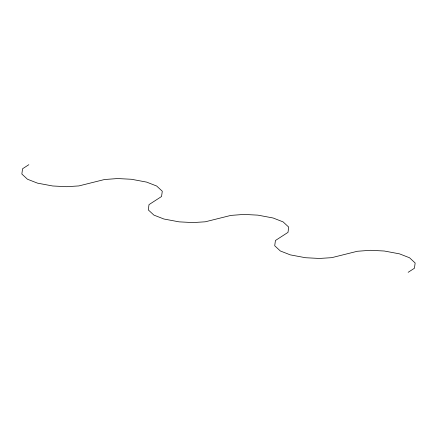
<?xml version="1.0" encoding="UTF-8"?>
<svg xmlns="http://www.w3.org/2000/svg" width="437" height="437" viewBox="0 0 437 437"><rect width="100%" height="100%" fill="white"/><g stroke="black" fill="none" stroke-linecap="round" stroke-linejoin="round"><path stroke-width="0.66" d="M28.853 164.689L22.571 168.753L21.85 174.019L27.46 179.225L37.467 183.136L52.669 185.982L66.55 186.703L78.873 185.922L104.492 179.525L117.586 178.553L131.471 179.274L146.674 182.12L156.675 186.031L162.285 191.237L161.564 196.503L149.001 204.625L148.28 209.891L153.895 215.097L163.897 219.008L179.099 221.854L192.979 222.575L205.308 221.794L230.927 215.397L244.021 214.425L257.901 215.146L273.103 217.992L283.105 221.903L288.72 227.109L287.999 232.375L275.436 240.497L274.715 245.763L280.325 250.969L290.326 254.88L305.529 257.726L319.414 258.447L331.738 257.666L357.357 251.27L370.45 250.297L384.331 251.018L399.533 253.864L409.54 257.775L415.15 262.981L414.429 268.247L408.147 272.311"/></g></svg>
